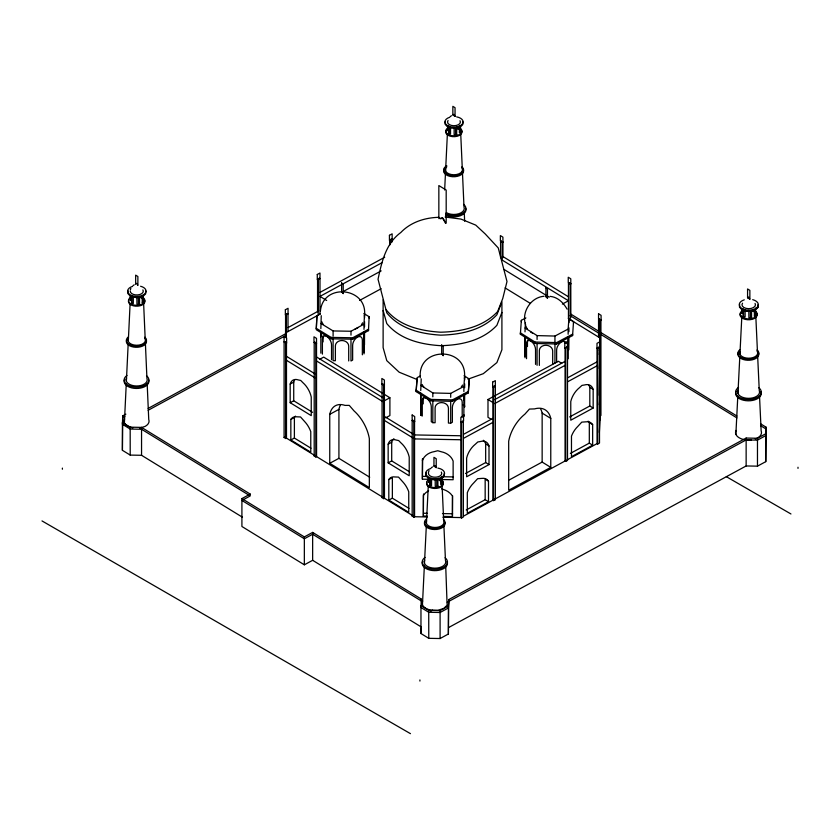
<?xml version="1.0" encoding="UTF-8"?>
<svg xmlns="http://www.w3.org/2000/svg" width="840" height="840" viewBox="0 0 840 840"><rect width="100%" height="100%" fill="white"/><g stroke="black" fill="none" stroke-linecap="round" stroke-linejoin="round"><path stroke-width="1.26" d="M242.445 517.22L141.55 455.291L130.211 455.091L122.409 450.303L122.409 422.405L130.179 427.171L141.55 427.392L250.215 494.078L250.215 495.936L242.949 499.884M125.853 414.173L122.755 415.853L122.409 450.303M130.211 455.091L130.179 427.171M130.284 300.269L130.284 295.838M130.631 295.596L130.631 300.248L131.397 296.457M131.502 296.562L131.502 302.379L131.849 303.23L133.308 303.492L133.308 296.51M131.849 303.23L131.849 296.131M135.66 283.92L135.66 275.142L137.876 276.507L137.876 285.443L136.752 283.332L135.66 284.078M136.878 296.793L136.941 304.122L138.401 304.374L138.401 297.266M139.514 304.647L139.514 296.793M141.55 455.291L141.55 427.392M142.275 303.145L142.17 296.352M142.275 302.274L143.388 301.665L143.388 295.743M250.215 494.078L241.91 498.582L241.91 526.491L304.343 564.805L312.648 560.301L421.302 626.986M286.482 438.134L285.768 438.522L284.099 437.504L284.099 341.985L284.812 341.596L286.482 342.626L286.482 438.134L314.906 455.584L314.192 455.973L314.192 342.52L314.906 342.132L316.575 343.161L315.861 343.55L314.192 342.52M285.558 336.672L285.558 314.433L287.332 313.467L288.005 313.877L288.005 331.569M285.768 438.522L285.768 343.014L284.099 341.985M286.219 336.431L286.219 314.843L285.558 314.433M290.178 384.058A16.002 8.946 61.5 0 1 298.368 379.943L300.709 380.447L303.051 382.82A16.002 8.946 61.5 0 1 311.241 396.995L311.241 415.643L290.178 402.707L290.178 384.058L293.727 382.127A16.002 8.946 61.5 0 1 294.619 380.079M290.84 419.412A16.474 9.219 61.5 0 1 296.825 416.819L300.52 416.955L304.784 421.712A16.474 9.219 61.5 0 1 310.769 431.644L310.769 452.204L290.84 439.971L290.84 419.412L294.389 417.48A16.474 9.219 61.5 0 1 295.502 416.136M312.575 412.346L293.727 400.774L293.727 382.127M311 448.235L294.389 438.05L294.389 417.48M304.343 564.805L304.343 536.907L241.91 498.582M312.648 560.301L312.648 532.403L304.343 536.907M382.788 383.796L382.074 384.185L382.074 497.627L382.788 497.249L316.575 456.614L315.861 456.992L315.861 343.55M316.323 328.461L316.911 315.808L316.25 329.7L331.086 338.804L352.716 339.192L368.487 330.624L369.138 316.722L363.846 313.478M316.575 456.614L316.522 338.373L313.981 336.819L313.981 341.985L316.522 343.539M317.552 311.724L317.552 279.121L319.326 278.156L319.998 278.576L319.998 314.192M318.213 315.157L318.213 279.542L317.552 279.121M320.849 353.157L320.849 332.472M320.849 328.598L321.258 315.683M322.403 354.113L322.403 339.245A6.667 3.728 61.5 0 1 326.97 336.609A6.667 3.728 61.5 0 1 331.538 344.852L331.538 359.719M323.054 341.933L323.054 335.738M329.752 463.312L329.752 414.341A29.6 16.558 61.5 0 1 345.019 405.394L349.262 405.384L354.081 410.949A29.6 16.558 61.5 0 1 369.338 438.638L369.338 487.61L329.752 463.312L338.919 458.336L369.716 477.236M331.086 338.804L331.086 337.397L316.25 328.293M333.102 338.699L333.102 360.675L335.381 360.717L335.381 345.849A6.667 5.439 3 0 1 342.038 340.526A6.667 5.439 3 0 1 348.705 346.08L348.705 360.948M333.102 336.116L333.102 330.939L320.849 323.421M338.919 458.336L338.919 409.364A29.6 16.558 61.5 0 1 340.399 405.132M350.983 339.014L350.983 360.99L352.643 360.087L352.643 345.219A6.667 3.969 -58.5 0 1 357.494 337.144A6.667 3.969 -58.5 0 1 362.344 339.948L362.344 354.816M350.983 335.139L350.983 331.254L364.004 324.188L364.55 313.866L364.55 317.741M352.716 339.192L352.716 337.774L368.487 329.217L368.487 330.624M364.004 353.913L364.004 331.937M364.004 329.354L364.004 324.188M364.077 352.601L364.14 332.756M364.487 344.904L364.55 331.957M364.55 326.792L364.55 321.615M369.138 318.139L369.138 316.722M383.124 299.817L383.124 347.634L386.778 360.644L399.189 372.215L417.239 379.586M427.445 516.968L414.572 516.736L414.55 421.229L412.881 420.2L412.167 420.588L412.167 516.096L412.881 515.718L384.457 498.267L383.744 498.656L383.744 385.214L382.074 384.185M384.457 498.267L384.405 380.037L381.864 378.473L381.864 383.639L384.405 385.203M388.154 444.192A16.002 8.946 61.5 0 1 396.344 440.076L398.685 440.58L401.026 442.953A16.002 8.946 61.5 0 1 409.217 457.118L409.217 475.766L388.154 462.84L388.154 444.192L391.703 442.26A16.002 8.946 61.5 0 1 393.929 438.721M388.815 479.546A16.474 9.219 61.5 0 1 394.8 476.952L398.496 477.089L402.759 481.834A16.474 9.219 61.5 0 1 408.744 491.778L408.744 512.337L388.815 500.105L388.815 479.546L392.364 477.614L392.364 498.173L408.975 508.368M389.707 245.154L389.707 239.935L391.482 238.97L392.154 239.379L392.154 241.91M384.374 394.359L389.897 397.751L389.897 415.558L385.833 417.764M390.38 244.115L390.38 240.345L389.707 239.935M409.447 471.796L391.703 460.908L391.703 442.26M414.55 516.736L413.837 517.125L413.837 421.606L412.167 420.588M464.058 375.711L469.276 379.008L468.332 392.899L452.372 401.342L430.752 400.796L416.126 391.587L417.07 377.685L420.494 375.879M463.985 414.834L463.88 416.157L462.2 417.039L462.2 402.171A6.667 4.011 -57.8 0 0 457.286 399.336A6.667 4.011 -57.8 0 0 452.372 407.379L452.372 422.237L450.692 423.129L448.423 423.077L448.423 408.209A6.667 5.439 4.3 0 0 441.756 402.591A6.667 5.439 4.3 0 0 435.099 407.873L435.099 422.741L432.831 422.678L431.288 421.712L431.288 406.844A6.667 3.675 62.1 0 0 426.783 398.559A6.667 3.675 62.1 0 0 422.279 401.173L422.279 416.031L420.745 415.065L420.745 393.089M420.745 390.506L421.229 378.882M448.739 599.571L448.392 634.011L440.097 638.526L428.768 638.327L420.966 633.528L420.966 605.63L428.726 610.397L440.097 610.627L448.361 606.134L448.739 599.571L746.141 438.06L757.47 438.26L765.734 433.766L766.111 427.203L760.568 423.801M312.648 532.403L421.302 599.088L421.302 600.947L312.648 534.261L304.343 538.766L241.91 500.451M428.799 479.294L422.394 479.178L422.499 458.661M422.394 479.178L422.552 458.966M423.203 403.862L423.203 397.667M427.151 516.128L423.36 516.065L423.36 495.495A16.474 13.44 3.1 0 1 428.589 490.812M423.36 516.065L423.518 493.973M428.81 477.761L428.81 482.412L428.453 477.981M428.768 638.327L428.726 610.397M429.597 481.793L429.597 478.59M429.702 478.779L429.702 484.586L430.059 485.457L431.55 485.719L431.55 478.758M430.059 486.339L430.059 478.37M430.752 400.796L430.752 399.389L416.126 390.169M432.831 422.678L432.831 400.701M432.831 396.827L432.831 392.952L420.745 385.329M433.955 466.106L433.955 457.338L436.223 458.735L436.223 467.649L433.955 466.106L435.068 465.538L436.191 467.639M435.194 479.052L435.257 486.37L436.758 486.623L436.758 479.525M437.892 486.885L437.892 479.042M440.097 638.526L440.097 610.627M438.753 479.671L440.244 479.934L440.244 480.806L439.656 480.596M440.601 478.485L440.706 484.481L441.851 483.861L441.851 477.95M441.494 477.173L441.851 483.861M447.878 126.284L447.878 130.82L447.531 126.504M448.392 634.011L448.392 606.113M448.739 133.78L448.634 125.969M450.534 127.218L450.534 134.022L449.085 133.77L449.085 126.851M450.692 423.129L450.692 401.153M450.692 397.278L450.692 393.393L463.88 386.421L464.667 376.1L464.667 379.985M443.583 516.422L452.435 516.579L452.435 496.02A16.474 13.44 3.1 0 0 443.709 489.594L441.641 488.849M452.372 401.342L452.372 399.924L468.332 391.482L469.276 379.008M452.435 516.579L452.582 495.768M452.855 114.902L452.855 106.344L455.049 107.698L455.049 116.403L452.855 114.902L453.936 114.345L455.018 116.382M454.125 127.848L454.125 134.642L456.666 134.305M455.564 127.974L455.564 135.755L456.666 135.156L456.719 127.145M457.506 129.024L457.506 128.163L458.945 128.415L459.291 129.266M458.945 129.276L458.945 128.415M459.396 126.021L459.396 132.815L460.499 132.216L460.152 126.84M460.499 133.077L460.499 126.452M461.58 517.976L461.58 422.468L460.908 422.058L462.683 421.092L463.355 421.502L463.355 517.01L461.58 517.976L460.908 517.566L460.856 417.302L463.554 415.832L463.554 421.008L460.856 422.468M463.88 416.157L463.88 394.181M463.88 391.587L463.88 386.421M464.667 394.202L464.562 407.148L464.667 405.836L463.124 404.87M464.667 387.733L464.667 383.859M468.332 392.899L468.332 391.482M488.502 501.743L485.163 499.695L485.163 479.126L488.502 481.183L488.502 501.743L467.313 513.25L467.313 492.692A16.474 9.796 -58.5 0 1 473.676 482.969L477.614 478.695L482.15 478.37A16.474 9.796 -58.5 0 1 488.502 481.183M489.006 464.604L489.006 445.956A16.002 9.513 -58.5 0 0 480.302 441.546L477.813 441.966L475.325 444.245A16.002 9.513 -58.5 0 0 466.62 458.126L466.62 476.774L489.006 464.604L485.667 462.556L485.667 443.909A16.002 9.513 -58.5 0 0 483.305 440.286M561.719 363.31L558.369 361.263L487.988 399.494L487.988 417.302L491.337 419.349M492.902 386.747L492.902 500.189L493.574 500.598L495.348 499.643L495.348 386.19L494.676 385.781L492.902 386.747L493.574 387.156L493.574 500.598M500.577 257.743L500.577 241.29L501.291 240.912M500.577 241.29L502.257 242.319L502.257 260.127L568.46 300.762L562.37 304.08M502.961 257.586L502.908 237.143L500.367 235.589L500.367 240.755L502.908 242.309M520.38 334.236L520.38 332.829L535.006 342.038L556.626 342.584L572.586 334.142L572.586 335.559L556.626 344.001L535.006 343.455L520.38 334.236L521.325 320.344L525.882 317.93M521.325 321.752L521.325 320.344M525 357.725L525 337.04M525 331.873L525.389 322.833M525.095 356.412L525.178 336.567M526.533 358.691L526.533 343.822A6.667 3.675 62.1 0 1 531.038 341.219A6.667 3.675 62.1 0 1 535.542 349.503L535.542 364.371M527.457 346.521L527.457 340.326M535.006 343.455L535.006 342.038M537.075 365.337L537.075 343.361M537.075 339.486L537.075 335.601L525 327.989M539.353 365.389L539.353 350.532A6.667 5.439 4.3 0 1 546.01 345.251A6.667 5.439 4.3 0 1 552.678 350.868L552.678 364.487M550.767 467.376L550.767 418.404A29.6 17.598 -58.5 0 0 534.544 408.901L529.431 409.07L524.906 414.141A29.6 17.598 -58.5 0 0 508.683 441.263L508.683 490.235L550.767 467.376L542.147 462.084L542.147 413.112A29.6 17.598 -58.5 0 0 540.572 408.828M554.946 363.206L554.946 336.053L568.134 329.081L568.922 318.759L568.922 322.644M556.626 362.418L556.626 350.028A6.667 4.011 -57.8 0 1 560.9 342.374A6.667 4.011 -57.8 0 1 566.286 343.507M556.626 344.001L556.626 342.584M565.73 461.412L565.058 461.003L565.058 347.56L565.73 347.97L565.73 461.412L567.504 460.446L567.504 347.004L566.843 346.594M568.134 358.806L568.134 336.83M568.134 334.246L568.134 329.081M568.46 282.954L570.139 283.983L570.843 283.594L569.174 282.566L568.46 282.954L568.46 318.581L600.232 338.079L599.361 354.627M568.817 349.808L568.922 336.861M568.922 331.685L568.922 327.81M570.129 319.599L570.139 283.983M570.843 317.499L570.791 278.806L568.25 277.242L568.25 282.408L570.791 283.973M573.531 323.075L573.531 321.657L568.312 318.37M592.651 445.179L592.651 424.62A16.474 9.796 -58.5 0 0 586.299 421.806L581.763 422.132L577.825 426.405A16.474 9.796 -58.5 0 0 571.473 436.128L571.473 456.687L592.651 445.179L589.312 443.121L589.312 422.562A16.474 9.796 -58.5 0 0 588.126 421.176M593.166 408.041L593.166 389.393A16.002 9.513 -58.5 0 0 584.451 384.983L581.962 385.403L579.474 387.681A16.002 9.513 -58.5 0 0 570.77 401.562L570.77 420.21L593.166 408.041L589.817 405.993L589.817 387.345A16.002 9.513 -58.5 0 0 588.872 385.266M597.723 444.014L597.723 348.506L597.051 348.096L598.836 347.13L599.498 347.54L599.498 443.048L597.723 444.014L597.072 443.615L596.999 343.34L599.697 341.88L599.697 347.046L596.999 348.506M598.553 337.05L598.553 319.358L599.267 318.969L600.936 319.998L600.936 415.506L600.232 415.894L599.361 432.453M599.267 333.365L599.267 318.969M599.97 419.947L599.865 397.719L599.361 404.87M600.232 415.894L600.232 320.387L598.553 319.358M741.982 313.635L741.982 309.278M742.35 309.078L742.35 313.656L741.982 312.764L743.138 312.144M743.253 309.005L743.253 315.871L743.61 316.764L745.122 317.026L745.122 310.159M743.61 316.764L743.61 309.771M448.739 627.47L746.141 465.959L746.141 438.06M747.569 297.581L747.569 288.95L749.868 290.367L749.868 299.156L747.569 297.738M748.828 310.475L748.892 317.678L750.414 317.94L750.414 310.947M751.558 318.181L751.558 310.454M754.425 316.627L754.32 309.74M754.425 315.756L755.58 315.137L755.58 308.144M746.141 465.959L757.47 466.158L757.47 438.26M757.47 466.158L765.765 461.654L765.765 433.745M766.111 427.203L765.765 461.654M320.911 336.977L320.975 332M463.985 399.977L464.069 395M568.239 342.626L568.323 337.659M364.403 316.176C368.508 287.459 323.211 282.209 320.439 310.905M420.924 393.907L420.745 415.065M599.329 368.508L599.823 360.538L599.329 395.367M420.284 377.79C417.207 345.713 468.699 346.364 464.352 378.42M124.394 422.793L126.252 383.922M126.378 381.297L128.184 343.781M128.299 341.397L130.106 303.618M422.436 604.8L424.389 565.288M424.473 563.367L426.332 525.767M426.426 523.53L428.284 485.804M444.654 189.987L445.526 172.001A8.642 4.987 0 0 0 446.712 173.597M445.578 170.94L447.405 133.413M735.872 434.301L737.803 396.06M737.94 393.467L739.82 356.465M739.925 354.207L741.867 315.756M128.016 290.787L127.869 293.538L130.127 295.964C135.041 298.337 141.96 298.379 145.656 293.843L145.803 291.092M122.755 415.853L122.409 424.263L130.211 429.051L141.55 429.251L249.102 495.264M285.757 337.47L286.219 328.556M285.957 337.628L286.219 332.535L320.292 313.971M426.143 472.931L425.995 475.745L428.295 478.223C433.325 480.648 440.391 480.701 444.161 476.06L444.308 473.256M445.294 121.58L445.147 124.299L447.384 126.693C452.245 129.045 459.092 129.097 462.745 124.604L462.882 121.884M421.302 599.088L420.966 607.488L428.768 612.287L440.097 612.486L448.392 607.981L448.739 601.429M420.966 633.528L421.239 628.299M599.361 350.647L600.232 334.089M739.63 304.28L739.484 307.135L741.825 309.656C746.928 312.123 754.1 312.165 757.932 307.461L758.09 304.605M416.126 391.587L417.07 379.103M572.586 335.559L573.531 321.657M428.4 472.657L429.051 470.62M130.316 289.863L130.862 288.467M501.911 312.438L496.892 325.29C482.496 340.746 461.013 345.177 440.706 345.681C420.935 344.474 399.935 339.528 386.778 323.558L383.124 310.548M133.024 285.695L134.201 284.802M450.251 116.603L451.416 115.742M431.267 467.828L432.464 466.956M747.569 297.738L748.702 297.045L749.837 299.135M441.661 354.312L442.439 353.85L443.205 355.362M440.685 218.904L442.522 217.875L446.187 223.104L446.187 190.05L438.848 185.556L438.848 218.6L442.522 217.875L445.578 223.335M134.159 297.286L135.261 296.678M447.531 129.969L448.634 129.37M456.11 128.215L458.315 127.008M138.401 304.374L139.514 303.765M318.213 279.542L319.998 278.576M390.38 240.345L392.154 239.379M319.998 292.394L384.699 257.26M286.219 314.843L288.005 313.877M382.431 262.469L319.998 296.383L326.687 300.489M342.573 291.858L381.171 270.889M288.005 327.59L318.213 311.178M122.755 417.721L124.824 416.598M148.145 408.419L286.471 333.291M148.145 410.277L286.471 335.16M359.604 300.416L381.171 288.708M285.768 343.014L286.482 342.626M502.257 242.319L502.961 241.93M319.62 359.32L323.683 357.116L382.169 393.005M290.178 402.707L293.727 400.774M284.099 437.504L284.812 437.115M329.752 414.341L338.919 409.364M383.744 385.214L384.457 384.825M290.84 439.971L294.389 438.05M383.796 401.058L389.897 397.751M413.837 421.606L414.55 421.229M600.232 320.387L600.936 319.998M493.574 387.156L495.348 386.19M565.73 347.97L567.504 347.004M494.676 399.609L565.058 361.379M494.676 403.589L565.058 365.369M461.58 422.468L463.355 421.502M597.723 348.506L599.498 347.54M388.154 462.84L391.703 460.908M463.806 434.185L492.902 418.383M567.956 377.632L597.072 361.82M463.806 438.175L492.902 422.373M567.956 381.602L597.072 365.799M388.815 500.105L392.364 498.173M428.453 481.53L429.597 480.921M437.304 479.787L439.593 478.548M441.882 477.298L444.161 476.06M750.971 311.241L753.952 309.624M755.948 308.543L757.932 307.461M436.758 486.623L437.892 486.014M750.414 317.94L751.558 317.31M465.507 473.508L485.667 462.556M569.667 416.934L589.817 405.993M509.156 479.997L542.147 462.084M466.2 509.985L485.163 499.695M570.36 453.421L589.312 443.121M463.806 515.991L565.058 461.003M567.956 459.428L597.072 443.615M430.679 611.247L432.59 610.207M447.279 602.227L746.141 439.919L757.47 440.118L765.765 435.614L766.111 429.062L760.568 425.659M467.954 379.176L483.273 373.695L496.892 362.586L501.911 349.734L501.911 301.917L496.892 314.769C482.496 330.215 461.013 334.645 440.706 335.149C420.903 333.921 399.777 329.028 386.778 312.827L378.042 279.258C381.717 261.954 385.707 243.621 400.817 232.502C410.697 222.159 424.925 217.602 438.984 217.319M746.025 311.157L748.22 310.475M139.555 428.127L145.142 426.394A12.506 7.224 0 0 0 148.743 419.475L147.168 383.659M544.037 296.279C530.576 297.266 521.083 312.637 525.725 325.175M341.628 291.889L342.426 291.774L343.214 293.276M545.916 296.615L546.683 296.51L547.46 298.022M333.102 330.939L350.983 331.254M331.086 337.397L352.716 337.774M414.55 434.931L460.908 435.761M414.572 438.921L460.908 439.751M422.552 476.364L427.675 476.459M441.756 476.711L453.285 476.921M441.609 479.525L453.128 479.735L453.128 461.087A16.002 13.062 3.1 0 0 441.179 451.731L437.766 450.733L434.354 451.605A16.002 13.062 3.1 0 0 422.394 460.53M423.518 513.24L427.308 513.313M442.47 513.587L452.582 513.765M442.89 517.251L460.908 517.566M537.075 335.601L554.946 336.053M432.831 392.952L450.692 393.393M430.752 399.389L452.372 399.924M445.127 217.014L460.961 219.072L475.745 225.109L485.268 233.993L498.257 247.958L506.993 281.526L502.761 298.483L497.669 311.524C483.074 327.201 461.286 331.695 440.675 332.209C420.588 330.96 399.168 325.994 385.98 309.561M752.441 310.873L753.952 311.136L754.32 312.029M140.353 297.57L141.823 297.822L142.17 298.673M550.116 296.373C557.76 297.077 563.482 302.757 567.095 309.141M127.46 426.08L132.846 428.012M726.327 476.669L790.954 513.975M42 520.926L410.456 733.656M502.257 256.147L568.46 296.782M503.969 269.409L549.213 297.181M570.875 314.139L736.943 416.062M570.129 315.619L736.943 417.921M505.071 287.899L530.46 303.471M589.817 387.345L593.166 389.393M589.312 422.562L592.651 424.62M542.147 413.112L550.767 418.404M487.988 399.494L493.563 402.906M566.843 460.036L567.504 460.446M485.667 443.909L489.006 445.956M316.575 356.99L382.788 397.625M316.575 360.98L382.788 401.615M286.482 356.328L314.906 373.779M412.902 433.902L384.468 416.462L384.457 420.452L412.881 437.892M286.482 360.318L314.906 377.758M494.676 499.223L495.348 499.643M314.192 455.973L315.861 456.992M382.074 497.627L383.744 498.656M412.167 516.096L413.837 517.125M755.223 314.244L755.58 315.137M448.739 132.919L449.085 133.77M440.244 479.934L440.601 480.806M143.041 300.804L143.388 301.665M755.822 316.491L757.46 351.824A9.009 5.198 0 0 1 748.419 358.218A9.009 5.198 0 0 1 740.072 351.519M757.627 355.478L759.266 390.569A10.951 6.321 0 0 1 748.272 398.339A10.951 6.321 0 0 1 738.108 390.201M759.507 395.766L761.145 430.857A12.978 7.497 0 0 1 755.255 438.984M460.719 133.644L462.294 168.661A8.589 4.956 0 0 1 453.673 174.752A8.589 4.956 0 0 1 445.704 168.368M462.389 171.003L464.006 207.06A10.447 6.027 0 0 1 458.787 213.749A10.447 6.027 0 0 1 446.24 212.572M464.237 212.205L464.646 221.225M442.071 485.216L443.699 521.178A8.873 5.124 0 0 1 434.794 527.468A8.873 5.124 0 0 1 426.573 520.874M443.856 524.801L445.473 560.511A10.784 6.226 0 0 1 434.647 568.166A10.784 6.226 0 0 1 424.641 560.144M445.704 565.667L447.122 605.241L443.636 608.486L437.808 610.292L431.193 610.176A12.779 7.382 0 0 1 422.646 600.989M143.609 303.072L145.194 339.098A8.684 5.008 0 0 1 136.479 345.261A8.684 5.008 0 0 1 128.436 338.804M145.362 342.731L146.937 378.504A10.563 6.101 0 0 1 136.332 385.991A10.563 6.101 0 0 1 126.546 378.137M798 467.25L798 468.374M419.916 679.949L419.916 681.072M62.38 468.101L62.38 469.224M459.995 120.719A6.437 3.717 0 0 1 453.757 125.727A6.437 3.717 0 0 1 448.067 120.508M456.645 116.876A9.114 5.261 0 0 1 461.759 124.677A9.114 5.261 0 0 1 447.384 125.517A9.114 5.261 0 0 1 449.705 117.285M459.753 127.932A8.117 4.683 0 0 1 459.406 134.558A8.117 4.683 0 0 1 447.93 134.358A8.117 4.683 0 0 1 448.276 127.733M751.485 439.877A12.978 7.497 0 0 1 736.071 430.416M444.769 522.218A10.29 5.943 0 0 1 434.427 529.526A10.29 5.943 0 0 1 424.882 521.871M443.342 519.236A10.29 5.943 0 0 1 441.357 527.058A10.29 5.943 0 0 1 427.665 526.817A10.29 5.943 0 0 1 426.51 518.942M437.861 468.09A9.408 5.429 0 0 1 443.153 476.154A9.408 5.429 0 0 1 428.295 477.015A9.408 5.429 0 0 1 430.7 468.51M755.716 312.165A8.515 4.914 0 0 1 749.826 319.736A8.515 4.914 0 0 1 740.45 313.457M755.716 311.304A8.515 4.914 0 0 1 754.068 317.772A8.515 4.914 0 0 1 742.739 317.572A8.515 4.914 0 0 1 741.783 311.052M757.102 350.921A10.458 6.038 0 0 1 749.879 360.213A10.458 6.038 0 0 1 738.36 352.495M757.102 349.85A10.458 6.038 0 0 1 755.087 357.798A10.458 6.038 0 0 1 741.174 357.556A10.458 6.038 0 0 1 739.998 349.556M752.693 299.649A9.555 5.523 0 0 1 756.452 307.976A9.555 5.523 0 0 1 741.552 308.291A9.555 5.523 0 0 1 744.261 299.828M760.946 391.713A12.842 7.413 0 0 1 748.062 400.817A12.842 7.413 0 0 1 736.166 391.272M758.856 387.765A12.842 7.413 0 0 1 756.84 397.719A12.842 7.413 0 0 1 739.494 397.415A12.842 7.413 0 0 1 738.528 387.408M755.055 303.429A6.752 3.896 0 0 1 748.514 308.679A6.752 3.896 0 0 1 742.539 303.209M465.612 208.194A12.233 7.067 0 0 1 460.036 215.859A12.233 7.067 0 0 1 445.694 215.156M463.617 204.383A12.233 7.067 0 0 1 461.969 213.738A12.233 7.067 0 0 1 445.694 213.864M461.947 167.832A9.965 5.754 0 0 1 459.575 175.613A9.965 5.754 0 0 1 445.977 174.699A9.965 5.754 0 0 1 446.796 166.814M461.947 166.782A9.965 5.754 0 0 1 459.575 174.562A9.965 5.754 0 0 1 445.977 173.649A9.965 5.754 0 0 1 446.796 165.753M441.084 480.312A8.389 4.841 0 0 1 436.894 488.344A8.389 4.841 0 0 1 426.941 482.233M441.084 479.43A8.389 4.841 0 0 1 440.717 486.276A8.389 4.841 0 0 1 428.862 486.066A8.389 4.841 0 0 1 429.23 479.22M459.753 128.793A8.117 4.683 0 0 1 459.406 135.418A8.117 4.683 0 0 1 447.93 135.219A8.117 4.683 0 0 1 448.276 128.594M441.326 472.059A6.647 3.833 0 0 1 436.149 477.183A6.647 3.833 0 0 1 428.442 473.267M447.132 561.676A12.642 7.298 0 0 1 434.438 570.644A12.642 7.298 0 0 1 422.73 561.246M445.074 557.75A12.642 7.298 0 0 1 443.09 567.557A12.642 7.298 0 0 1 426.006 567.252A12.642 7.298 0 0 1 425.061 557.403M323.264 324.429A20.927 12.085 0 0 1 321.772 321.657M462.515 385.056A20.927 12.085 0 0 1 461.328 386.82M424.001 387.251A20.927 12.085 0 0 1 422.184 384.52M362.586 322.822A20.927 12.085 0 0 1 361.442 324.597M358.166 327.495A20.927 12.085 0 0 1 355.068 329.144M532.581 333.175A20.927 12.085 0 0 1 530.618 332.01M527.415 329.018A20.927 12.085 0 0 1 525.987 326.235M144.847 338.279A10.08 5.817 0 0 1 137.886 347.235A10.08 5.817 0 0 1 126.788 339.801M144.847 337.197A10.08 5.817 0 0 1 142.905 344.852A10.08 5.817 0 0 1 129.507 344.62A10.08 5.817 0 0 1 128.373 336.903M143.514 297.98A8.211 4.736 0 0 1 141.561 304.385A8.211 4.736 0 0 1 130.368 303.618A8.211 4.736 0 0 1 131.03 297.129M143.514 298.851A8.211 4.736 0 0 1 137.844 306.149A8.211 4.736 0 0 1 128.804 300.09M142.874 289.905A6.51 3.759 0 0 1 137.812 294.913A6.51 3.759 0 0 1 130.273 291.081M146.538 375.795A12.369 7.14 0 0 1 144.606 385.392A12.369 7.14 0 0 1 127.88 385.098A12.369 7.14 0 0 1 126.956 375.449M140.595 286.251A9.209 5.313 0 0 1 144.228 294.284A9.209 5.313 0 0 1 129.864 294.578A9.209 5.313 0 0 1 132.478 286.419M148.565 379.669A12.369 7.14 0 0 1 136.143 388.447A12.369 7.14 0 0 1 124.667 379.25M126.43 425.366A12.506 7.224 0 0 1 124.583 419.055M284.088 336.399L284.088 341.565L286.629 343.13L286.629 337.953L284.088 336.399M285.358 309.76L285.358 314.927L288.057 313.457L288.057 308.291L285.358 309.76M317.279 274.491L317.279 279.657L319.977 278.187L319.977 273.021L317.279 274.491M341.628 282.965L341.628 292.246L342.426 291.774L343.214 293.643L343.214 284.361L341.628 282.965M389.435 235.305L389.435 240.471L392.144 239.001L392.144 233.835L389.435 235.305M412.156 415.002L412.156 420.168L414.697 421.722L414.697 416.556L412.156 415.002M441.661 345.041L441.661 353.955L442.439 353.85L443.205 355.719L443.205 346.447L441.661 345.041M492.629 382.116L492.629 387.282L495.338 385.812L495.338 380.646L492.629 382.116M545.916 287.7L545.916 296.971L546.683 296.51L547.46 298.379L547.46 289.096L545.916 287.7M564.795 342.919L564.795 348.086L567.494 346.626L567.494 341.46L564.795 342.919M598.542 313.772L598.542 318.938L601.083 320.502L601.083 315.326L598.542 313.772"/></g></svg>
